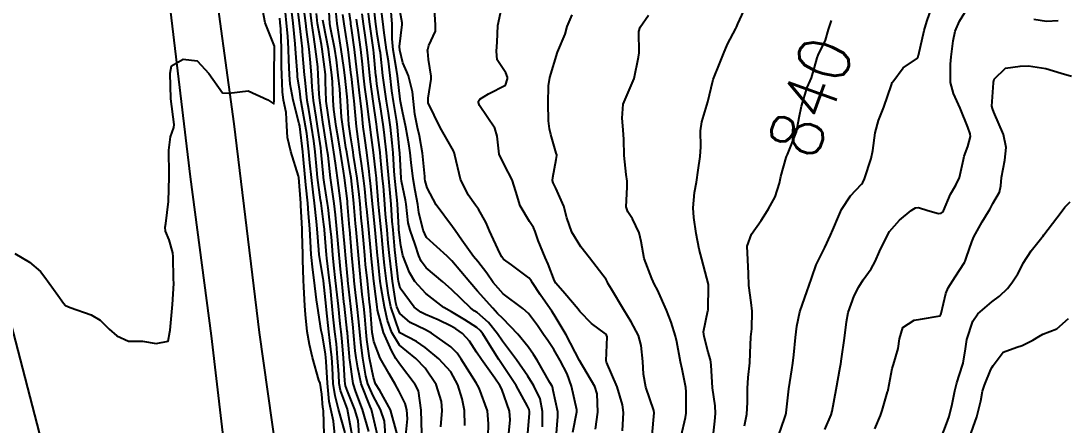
# Model space of a CAD drawing. Header units: metres. Extents: x 307586 to 320046, y 7427249 to 7434250.
# Drawn here: x 319367.6 to 319448.9, y 7427865.6 to 7427897.1 of the extents above; entities that cross this region are included whole.
import ezdxf
from ezdxf.enums import TextEntityAlignment as Align

# ---------------------------------------------------------------- set-up
doc = ezdxf.new("R2010")
doc.units = ezdxf.units.M
doc.header["$MEASUREMENT"] = 0
for name, color, linetype in [('Cotas', 45, 'Continuous'), ('Curvas de Nivel 1m', 11, 'Continuous'), ('Curvas de Nivel 5m', 15, 'Continuous'), ('Linha Férrea', 20, 'Continuous'), ('Vias Secundárias', 230, 'Continuous')]:
    doc.layers.add(name, color=color, linetype=linetype)
doc.styles.add('Style-STANDARD', font='STANDARD.shx')

msp = doc.modelspace()

# ---------------------------------------------------------------- linework, layer by layer
at = {"layer": 'Curvas de Nivel 1m', "flags": 128}
for points, elevation in [([(319396.915, 7427864.93), (319396.38, 7427866.847), (319395.569, 7427868.334), (319395.232, 7427868.858), (319395.06, 7427869.36), (319394.758, 7427870.863), (319394.543, 7427872.311), (319394.486, 7427872.869), (319394.379, 7427874.134), (319394.303, 7427874.872), (319394.197, 7427875.814), (319394.084, 7427876.876), (319393.995, 7427877.711), (319393.888, 7427878.879), (319393.763, 7427880.313), (319393.711, 7427880.882), (319393.669, 7427881.344), (319393.549, 7427882.885), (319393.523, 7427883.183), (319393.318, 7427884.889), (319393.249, 7427885.321), (319392.98, 7427886.893), (319392.92, 7427887.25), (319392.675, 7427888.896), (319392.583, 7427889.618), (319392.494, 7427890.898), (319392.439, 7427891.792), (319392.324, 7427892.9), (319392.181, 7427894.076), (319392.052, 7427894.903), (319391.726, 7427896.569), (319391.676, 7427896.907), (319391.557, 7427898.763)], 824), ([(319400.299, 7427865.512), (319400.395, 7427866.796), (319400.351, 7427867.485), (319399.93, 7427868.801), (319399.072, 7427870.071), (319398.371, 7427870.821), (319397.647, 7427871.39), (319397.093, 7427871.871), (319396.483, 7427872.846), (319396.166, 7427873.796), (319395.913, 7427874.852), (319395.658, 7427876.342), (319395.597, 7427876.856), (319395.396, 7427878.632), (319395.371, 7427878.858), (319395.203, 7427880.86), (319395.003, 7427882.646), (319394.984, 7427882.864), (319394.843, 7427884.47), (319394.792, 7427884.867), (319394.721, 7427885.398), (319394.536, 7427886.871), (319394.386, 7427887.975), (319394.274, 7427888.875), (319394.156, 7427890.031), (319394.052, 7427890.879), (319393.971, 7427891.522), (319393.814, 7427892.883), (319393.77, 7427893.306), (319393.587, 7427894.887), (319393.385, 7427896.36), (319393.304, 7427896.891), (319393.291, 7427896.994), (319393.006, 7427898.894)], 827), ([(319410.575, 7427865.109), (319410.867, 7427866.672), (319410.867, 7427866.84), (319410.469, 7427868.676), (319410.119, 7427869.627), (319409.591, 7427870.685), (319409.091, 7427871.537), (319408.624, 7427872.223), (319408.29, 7427872.702), (319407.812, 7427873.411), (319407.119, 7427874.323), (319406.673, 7427874.725), (319405.14, 7427875.873), (319404.369, 7427876.752), (319403.876, 7427877.475), (319403.169, 7427878.38), (319402.854, 7427878.773), (319401.923, 7427880.052), (319401.414, 7427880.788), (319401.206, 7427881.072), (319399.927, 7427882.803), (319399.236, 7427884.109), (319399.093, 7427884.664), (319399.068, 7427884.813), (319399.047, 7427885.011), (319398.874, 7427886.816), (319398.633, 7427888.167), (319398.487, 7427888.822), (319398.273, 7427889.861), (319398.165, 7427890.827), (319398.09, 7427891.588), (319397.798, 7427892.833), (319397.669, 7427893.158), (319397.353, 7427893.86), (319397.111, 7427894.843), (319397.095, 7427895.114), (319397.284, 7427896.841), (319397.283, 7427896.952), (319396.947, 7427898.845)], 834), ([(319392.851, 7427865.037), (319392.35, 7427866.89), (319392.072, 7427867.923), (319391.941, 7427868.897), (319391.872, 7427870.096), (319391.823, 7427870.899), (319391.755, 7427871.569), (319391.587, 7427872.905), (319391.411, 7427874.616), (319391.381, 7427874.907), (319391.177, 7427876.885), (319391.178, 7427876.91), (319391.154, 7427877.049), (319390.851, 7427878.913), (319390.809, 7427879.283), (319390.685, 7427880.915), (319390.629, 7427881.495), (319390.475, 7427882.917), (319390.375, 7427883.775), (319390.241, 7427884.92), (319390.122, 7427886.06), (319390.039, 7427886.922), (319389.875, 7427888.336), (319389.787, 7427888.925), (319389.445, 7427890.805), (319389.427, 7427890.929), (319389.33, 7427891.65), (319389.166, 7427892.758), (319389.147, 7427892.933), (319389.014, 7427894.59), (319389.002, 7427894.935), (319388.979, 7427895.326), (319388.811, 7427896.939), (319388.667, 7427898.203)], 818), ([(319393.403, 7427864.876), (319393.044, 7427866.869), (319393.033, 7427866.898), (319392.493, 7427868.334), (319392.398, 7427868.89), (319392.36, 7427869.594), (319392.278, 7427870.892), (319392.177, 7427871.983), (319392.069, 7427872.9), (319391.942, 7427874.074), (319391.86, 7427874.903), (319391.709, 7427876.339), (319391.646, 7427876.905), (319391.43, 7427878.648), (319391.402, 7427878.908), (319391.257, 7427880.855), (319391.249, 7427880.91), (319391.206, 7427881.264), (319390.99, 7427882.912), (319390.955, 7427883.183), (319390.718, 7427884.915), (319390.65, 7427885.518), (319390.522, 7427886.918), (319390.42, 7427887.78), (319390.248, 7427888.92), (319390.028, 7427890.207), (319389.918, 7427890.924), (319389.739, 7427892.526), (319389.704, 7427892.926), (319389.556, 7427894.733), (319389.538, 7427894.928), (319389.383, 7427896.29), (319389.31, 7427896.931), (319389.108, 7427898.632)], 819), ([(319394.71, 7427865.16), (319394.217, 7427866.868), (319393.68, 7427868.24), (319393.48, 7427868.876), (319393.233, 7427870.726), (319393.212, 7427870.879), (319393.198, 7427870.993), (319393.096, 7427872.158), (319393.039, 7427872.827), (319393.032, 7427872.891), (319393.023, 7427872.972), (319392.808, 7427874.893), (319392.767, 7427875.255), (319392.592, 7427876.896), (319392.526, 7427877.529), (319392.398, 7427878.898), (319392.327, 7427879.757), (319392.223, 7427880.9), (319392.106, 7427882.009), (319392.003, 7427882.902), (319391.795, 7427884.347), (319391.725, 7427884.905), (319391.532, 7427886.644), (319391.496, 7427886.908), (319391.286, 7427888.238), (319391.185, 7427888.911), (319391.162, 7427889.044), (319390.888, 7427890.914), (319390.842, 7427891.4), (319390.774, 7427892.916), (319390.728, 7427893.538), (319390.56, 7427894.918), (319390.426, 7427895.871), (319390.265, 7427896.921), (319390.11, 7427898.219)], 821), ([(319407.031, 7427864.72), (319407.193, 7427866.555), (319407.194, 7427866.718), (319407.166, 7427866.85), (319407.037, 7427867.129), (319406.153, 7427868.729), (319405.077, 7427870.357), (319404.817, 7427870.743), (319404.38, 7427871.457), (319403.578, 7427872.755), (319403.369, 7427873.021), (319403.108, 7427873.239), (319402.177, 7427873.843), (319401.12, 7427874.453), (319400.536, 7427874.796), (319399.139, 7427875.89), (319398.285, 7427876.823), (319397.853, 7427877.523), (319397.348, 7427878.837), (319397.185, 7427879.617), (319397.043, 7427880.842), (319397.031, 7427881.015), (319396.934, 7427882.843), (319396.91, 7427883.159), (319396.732, 7427884.845), (319396.685, 7427885.412), (319396.584, 7427886.847), (319396.517, 7427887.611), (319396.382, 7427888.849), (319396.226, 7427889.934), (319396.079, 7427890.852), (319395.867, 7427892.325), (319395.802, 7427892.855), (319395.6, 7427894.618), (319395.566, 7427894.858), (319395.379, 7427895.928), (319395.246, 7427896.862), (319395.059, 7427898.515)], 831), ([(319408.209, 7427865.509), (319408.212, 7427866.702), (319408.019, 7427867.682), (319407.54, 7427868.713), (319407.064, 7427869.466), (319406.176, 7427870.729), (319405.097, 7427872.192), (319404.715, 7427872.744), (319404.002, 7427873.641), (319403.119, 7427874.402), (319402.9, 7427874.551), (319402.598, 7427874.775), (319401.144, 7427876.205), (319400.458, 7427876.797), (319399.164, 7427877.879), (319398.764, 7427878.411), (319398.594, 7427878.819), (319398.298, 7427879.711), (319397.905, 7427880.829), (319397.77, 7427881.393), (319397.598, 7427882.834), (319397.542, 7427883.152), (319397.241, 7427884.627), (319397.209, 7427884.84), (319397.208, 7427884.875), (319397.102, 7427886.842), (319397.092, 7427887.025), (319396.93, 7427888.844), (319396.874, 7427889.27), (319396.62, 7427890.847), (319396.503, 7427891.677), (319396.362, 7427892.85), (319396.22, 7427893.985), (319396.083, 7427894.853), (319395.862, 7427896.379), (319395.812, 7427896.856), (319395.59, 7427898.679)], 832), ([(319414.444, 7427865.193), (319414.508, 7427866.625), (319414.441, 7427867.224), (319414.012, 7427868.63), (319413.175, 7427870.545), (319413.148, 7427870.639), (319413.228, 7427872.512), (319413.198, 7427872.639), (319413.104, 7427872.751), (319412.017, 7427873.561), (319411.121, 7427874.5), (319410.981, 7427874.671), (319409.937, 7427875.886), (319409.258, 7427876.689), (319409.155, 7427876.882), (319408.651, 7427878.181), (319408.42, 7427878.701), (319407.876, 7427880.026), (319407.651, 7427880.713), (319407.516, 7427881.026), (319407.211, 7427881.491), (319406.468, 7427882.728), (319406.128, 7427883.837), (319405.852, 7427884.734), (319405.26, 7427885.877), (319404.841, 7427886.746), (319404.68, 7427888.142), (319404.512, 7427888.752), (319403.319, 7427890.533), (319403.237, 7427890.771), (319403.234, 7427890.86), (319403.325, 7427891.02), (319404.017, 7427891.447), (319405.337, 7427892.116), (319405.482, 7427892.598), (319405.477, 7427892.739), (319405.346, 7427893.068), (319404.674, 7427894.068), (319404.628, 7427894.751), (319404.676, 7427895.448), (319404.744, 7427896.75), (319405.108, 7427898.443)], 836), ([(319421.467, 7427864.543), (319421.618, 7427865.947), (319421.665, 7427866.541), (319421.645, 7427867.147), (319421.428, 7427868.544), (319421.315, 7427870.311), (319421.313, 7427870.547), (319421.278, 7427870.741), (319421.091, 7427871.323), (319420.778, 7427872.553), (319420.743, 7427872.918), (319421.079, 7427874.55), (319421.084, 7427874.59), (319421.113, 7427876.55), (319421.107, 7427876.597), (319420.607, 7427878.556), (319420.401, 7427879.342), (319420.156, 7427880.56), (319419.973, 7427881.805), (319419.924, 7427882.563), (319420.039, 7427883.758), (319420.178, 7427884.561), (319420.322, 7427885.494), (319420.477, 7427886.558), (319420.522, 7427887.316), (319420.503, 7427888.558), (319420.608, 7427889.252), (319420.99, 7427890.553), (319421.063, 7427890.815), (319421.336, 7427891.903), (319421.456, 7427892.435), (319421.49, 7427892.549), (319422.016, 7427893.89), (319422.287, 7427894.541), (319422.609, 7427895.309), (319423.247, 7427896.531), (319423.296, 7427896.629), (319423.397, 7427896.891), (319424.152, 7427898.519)], 839), ([(319426.602, 7427864.891), (319427.028, 7427866.173), (319427.125, 7427866.479), (319427.15, 7427866.594), (319427.364, 7427868.475), (319427.607, 7427869.94), (319427.685, 7427870.471), (319427.744, 7427871.124), (319427.887, 7427872.468), (319427.994, 7427873.345), (319428.213, 7427874.464), (319428.796, 7427876.104), (319428.935, 7427876.453), (319429.16, 7427877.14), (319429.493, 7427878.123), (319429.64, 7427878.445), (319430.161, 7427879.468), (319430.598, 7427880.436), (319430.781, 7427880.86), (319431.217, 7427881.876), (319431.471, 7427882.428), (319432.163, 7427883.497), (319433.03, 7427884.412), (319433.13, 7427884.536), (319433.257, 7427884.823), (319433.783, 7427886.402), (319433.891, 7427887.012), (319434.082, 7427888.398), (319434.341, 7427889.361), (319434.743, 7427890.389), (319435.341, 7427892.14), (319435.406, 7427892.316), (319435.444, 7427892.379), (319436.27, 7427893.46), (319437.371, 7427894.217), (319437.42, 7427894.312), (319437.431, 7427894.359), (319437.442, 7427894.427), (319437.884, 7427896.353), (319438.111, 7427897.06), (319438.541, 7427898.343)], 841), ([(319430.165, 7427865.295), (319430.654, 7427866.434), (319430.744, 7427866.724), (319431.053, 7427868.43), (319431.359, 7427870.146), (319431.41, 7427870.425), (319431.466, 7427870.803), (319431.686, 7427872.421), (319431.846, 7427873.696), (319431.99, 7427874.417), (319432.454, 7427875.719), (319432.799, 7427876.405), (319433.158, 7427876.947), (319433.758, 7427877.803), (319434.072, 7427878.391), (319434.417, 7427879.155), (319435.008, 7427880.382), (319435.206, 7427880.73), (319435.976, 7427881.611), (319436.888, 7427882.363), (319437.092, 7427882.494), (319437.226, 7427882.556), (319437.452, 7427882.583), (319438.17, 7427882.346), (319438.994, 7427882.107), (319439.221, 7427882.14), (319439.323, 7427882.228), (319439.383, 7427882.328), (319439.942, 7427883.623), (319440.352, 7427884.319), (319440.65, 7427884.925), (319440.961, 7427886.313), (319441.014, 7427886.574), (319441.283, 7427887.338), (319441.495, 7427888.104), (319441.478, 7427888.308), (319441.301, 7427888.834), (319440.688, 7427890.316), (319440.183, 7427891.473), (319439.95, 7427892.324), (319439.943, 7427893.746), (319440.003, 7427894.324), (319440.139, 7427895.569), (319440.305, 7427896.321), (319440.633, 7427897.085), (319441.384, 7427898.31)], 842), ([(319391.221, 7427864.907), (319391.174, 7427866.764), (319391.146, 7427866.908), (319391.131, 7427867.006), (319391.044, 7427868.059), (319390.906, 7427868.911), (319390.824, 7427869.144), (319390.314, 7427870.918), (319390.094, 7427871.919), (319389.905, 7427872.922), (319389.772, 7427874.268), (319389.738, 7427874.924), (319389.648, 7427876.422), (319389.626, 7427876.925), (319389.579, 7427878.516), (319389.565, 7427878.926), (319389.52, 7427880.605), (319389.509, 7427880.927), (319389.414, 7427882.735), (319389.403, 7427882.928), (319389.257, 7427884.916), (319389.244, 7427885.018), (319388.64, 7427886.939), (319388.369, 7427888.029), (319388.317, 7427888.945), (319388.264, 7427889.99), (319388.073, 7427890.949), (319387.98, 7427891.601), (319387.933, 7427892.951), (319387.921, 7427893.524), (319387.905, 7427894.952), (319387.854, 7427896.485), (319387.817, 7427896.954), (319387.773, 7427897.331)], 816), ([(319392.046, 7427864.894), (319391.964, 7427865.951), (319391.748, 7427866.899), (319391.621, 7427867.484), (319391.484, 7427868.904), (319391.39, 7427870.593), (319391.371, 7427870.906), (319391.342, 7427871.164), (319391.1, 7427872.591), (319391.031, 7427872.911), (319391.007, 7427873.008), (319390.707, 7427874.914), (319390.634, 7427875.411), (319390.441, 7427876.917), (319390.353, 7427877.726), (319390.23, 7427878.919), (319390.157, 7427879.952), (319390.104, 7427880.921), (319390.013, 7427882.124), (319389.946, 7427882.923), (319389.811, 7427884.35), (319389.755, 7427884.925), (319389.594, 7427886.601), (319389.562, 7427886.927), (319389.34, 7427888.882), (319389.334, 7427888.93), (319389.295, 7427889.099), (319388.806, 7427890.938), (319388.588, 7427892.194), (319388.533, 7427892.942), (319388.475, 7427894.064), (319388.453, 7427894.944), (319388.41, 7427895.912), (319388.312, 7427896.946), (319388.221, 7427897.768)], 817), ([(319395.367, 7427864.856), (319395.026, 7427866.43), (319394.901, 7427866.861), (319394.81, 7427867.087), (319394.109, 7427868.869), (319393.841, 7427870.103), (319393.73, 7427870.874), (319393.651, 7427871.437), (319393.515, 7427872.884), (319393.479, 7427873.257), (319393.292, 7427874.887), (319393.143, 7427876.23), (319393.072, 7427876.891), (319393.063, 7427876.982), (319392.89, 7427878.893), (319392.867, 7427879.204), (319392.715, 7427880.895), (319392.666, 7427881.438), (319392.522, 7427882.897), (319392.418, 7427883.711), (319392.265, 7427884.9), (319392.123, 7427886.038), (319391.993, 7427886.903), (319391.746, 7427888.448), (319391.675, 7427888.906), (319391.379, 7427890.852), (319391.372, 7427890.91), (319391.338, 7427892.374), (319391.325, 7427892.91), (319391.323, 7427892.931), (319391.065, 7427894.913), (319391.01, 7427895.272), (319390.722, 7427896.917), (319390.628, 7427897.69)], 822), ([(319396.01, 7427864.85), (319395.919, 7427865.951), (319395.616, 7427866.854), (319395.044, 7427867.925), (319394.618, 7427868.864), (319394.474, 7427869.454), (319394.244, 7427870.868), (319394.101, 7427871.878), (319393.999, 7427872.877), (319393.928, 7427873.694), (319393.796, 7427874.88), (319393.625, 7427876.403), (319393.574, 7427876.884), (319393.535, 7427877.262), (319393.39, 7427878.887), (319393.217, 7427880.876), (319393.204, 7427881.041), (319393.056, 7427882.892), (319393.034, 7427883.083), (319392.801, 7427884.894), (319392.726, 7427885.42), (319392.488, 7427886.898), (319392.335, 7427887.847), (319392.173, 7427888.901), (319391.992, 7427890.223), (319391.935, 7427890.904), (319391.877, 7427892.365), (319391.826, 7427892.905), (319391.602, 7427894.666), (319391.563, 7427894.908), (319391.377, 7427895.833), (319391.169, 7427896.912), (319391.138, 7427897.17)], 823), ([(319398.816, 7427865.002), (319398.779, 7427866.814), (319398.553, 7427868.322), (319398.313, 7427868.821), (319397.077, 7427870.42), (319396.812, 7427870.843), (319396.471, 7427871.465), (319395.838, 7427872.853), (319395.388, 7427874.589), (319395.35, 7427874.858), (319395.147, 7427876.456), (319395.103, 7427876.861), (319394.909, 7427878.603), (319394.882, 7427878.864), (319394.855, 7427879.188), (319394.696, 7427880.868), (319394.561, 7427882.214), (319394.503, 7427882.871), (319394.4, 7427884.038), (319394.295, 7427884.874), (319394.127, 7427886.01), (319394.01, 7427886.879), (319393.92, 7427887.521), (319393.743, 7427888.883), (319393.593, 7427890.611), (319393.562, 7427890.886), (319393.536, 7427891.098), (319393.342, 7427892.791), (319393.327, 7427892.89), (319393.089, 7427894.893), (319393.037, 7427895.224), (319392.78, 7427896.896), (319392.691, 7427897.606)], 826), ([(319402.172, 7427865.616), (319402.152, 7427866.773), (319401.965, 7427867.699), (319401.629, 7427868.781), (319401.068, 7427869.789), (319400.147, 7427870.799), (319399.092, 7427871.698), (319398.421, 7427872.145), (319397.103, 7427872.819), (319397.087, 7427872.84), (319397.075, 7427872.869), (319396.421, 7427874.847), (319396.23, 7427875.755), (319396.075, 7427876.851), (319395.923, 7427878.095), (319395.843, 7427878.853), (319395.709, 7427880.341), (319395.662, 7427880.855), (319395.49, 7427882.587), (319395.464, 7427882.858), (319395.297, 7427884.804), (319395.29, 7427884.86), (319395.249, 7427885.273), (319395.067, 7427886.863), (319394.857, 7427888.434), (319394.802, 7427888.867), (319394.737, 7427889.433), (319394.54, 7427890.872), (319394.401, 7427891.942), (319394.295, 7427892.876), (319394.21, 7427893.735), (319394.079, 7427894.879), (319393.866, 7427896.402), (319393.797, 7427896.884), (319393.748, 7427897.237)], 828), ([(319403.978, 7427864.75), (319404.016, 7427865.752), (319403.934, 7427866.751), (319403.287, 7427868.521), (319403.164, 7427868.759), (319403.056, 7427868.937), (319401.896, 7427870.778), (319401.563, 7427871.258), (319401.093, 7427871.75), (319399.579, 7427872.805), (319399.105, 7427873.051), (319397.93, 7427873.646), (319397.118, 7427874.332), (319396.881, 7427874.842), (319396.81, 7427875.161), (319396.547, 7427876.846), (319396.455, 7427877.552), (319396.311, 7427878.849), (319396.218, 7427879.819), (319396.121, 7427880.851), (319396.012, 7427882.055), (319395.947, 7427882.853), (319395.832, 7427884.259), (319395.773, 7427884.855), (319395.617, 7427886.507), (319395.582, 7427886.857), (319395.336, 7427888.816), (319395.328, 7427888.86), (319395.296, 7427889.079), (319395.031, 7427890.864), (319394.832, 7427892.362), (319394.777, 7427892.868), (319394.648, 7427894.163), (319394.57, 7427894.872), (319394.436, 7427895.815), (319394.284, 7427896.877), (319394.18, 7427897.657)], 829), ([(319409.283, 7427864.687), (319409.405, 7427866.309), (319409.394, 7427866.686), (319409.05, 7427868.353), (319408.981, 7427868.62), (319408.954, 7427868.691), (319408.788, 7427868.963), (319407.801, 7427870.709), (319407.52, 7427871.146), (319407.093, 7427871.751), (319406.291, 7427872.728), (319405.115, 7427873.941), (319404.721, 7427874.346), (319404.335, 7427874.752), (319403.143, 7427876.085), (319402.565, 7427876.776), (319401.169, 7427878.423), (319400.787, 7427878.794), (319399.195, 7427880.255), (319398.922, 7427880.814), (319398.604, 7427882.207), (319398.504, 7427882.821), (319398.315, 7427883.905), (319398.153, 7427884.826), (319398.003, 7427886.087), (319397.921, 7427886.83), (319397.834, 7427887.388), (319397.572, 7427888.836), (319397.311, 7427890.052), (319397.162, 7427890.842), (319397.136, 7427891.03), (319396.924, 7427892.844), (319396.854, 7427893.339), (319396.598, 7427894.848), (319396.509, 7427895.716), (319396.506, 7427896.849), (319396.429, 7427897.824)], 833), ([(319416.741, 7427864.869), (319416.891, 7427866.601), (319416.865, 7427866.772), (319416.249, 7427868.608), (319416.072, 7427869.606), (319416.001, 7427870.611), (319415.876, 7427871.831), (319415.669, 7427872.614), (319415.114, 7427873.699), (319414.526, 7427874.626), (319413.565, 7427876.225), (319413.325, 7427876.647), (319413.269, 7427876.763), (319413.156, 7427876.979), (319411.863, 7427878.663), (319411.186, 7427879.527), (319410.501, 7427880.677), (319410.108, 7427881.787), (319409.863, 7427882.684), (319409.237, 7427884.081), (319409.043, 7427884.495), (319408.998, 7427884.694), (319409.012, 7427884.928), (319409.267, 7427886.321), (319409.331, 7427886.63), (319409.319, 7427886.69), (319409.274, 7427886.821), (319408.857, 7427888.265), (319408.76, 7427888.698), (319408.676, 7427889.325), (319408.641, 7427890.7), (319408.684, 7427892.048), (319408.788, 7427892.698), (319409.363, 7427894.69), (319409.978, 7427896.09), (319410.137, 7427896.683), (319410.505, 7427897.576)], 837), ([(319419.006, 7427864.792), (319419.343, 7427866.252), (319419.379, 7427866.567), (319419.384, 7427868.232), (319419.349, 7427868.567), (319419.075, 7427870.014), (319418.953, 7427870.572), (319418.645, 7427872.123), (319418.54, 7427872.578), (319418.203, 7427873.673), (319417.862, 7427874.589), (319417.147, 7427876.18), (319416.932, 7427876.602), (319416.713, 7427877.048), (319416.128, 7427878.61), (319415.875, 7427879.931), (319415.729, 7427880.615), (319415.214, 7427881.694), (319414.841, 7427882.247), (319414.717, 7427882.628), (319414.783, 7427884.171), (319414.782, 7427884.627), (319414.722, 7427885.157), (319414.568, 7427886.631), (319414.523, 7427887.869), (319414.494, 7427888.632), (319414.395, 7427889.545), (319414.489, 7427890.633), (319415.343, 7427892.62), (319415.684, 7427894.292), (319415.718, 7427894.616), (319415.71, 7427896.294), (319415.806, 7427896.616), (319416.449, 7427897.563)], 838), ([(319446.415, 7427897.237), (319447.401, 7427897.097), (319448.306, 7427897.13)], 842), ([(319434.049, 7427865.364), (319434.486, 7427866.385), (319434.633, 7427866.788), (319435.052, 7427868.244), (319435.087, 7427868.346), (319435.097, 7427868.38), (319435.414, 7427870.041), (319435.509, 7427870.376), (319435.87, 7427871.598), (319435.97, 7427872.371), (319436.231, 7427873.254), (319437.125, 7427873.812), (319437.598, 7427873.881), (319439.13, 7427874.154), (319439.193, 7427874.268), (319439.206, 7427874.329), (319439.58, 7427875.895), (319439.764, 7427876.324), (319440.298, 7427877.182), (319441.032, 7427878.311), (319441.08, 7427878.405), (319441.179, 7427878.727), (319441.59, 7427879.912), (319441.766, 7427880.302), (319442.404, 7427881.482), (319442.896, 7427882.285), (319443.015, 7427882.494), (319443.232, 7427882.895), (319443.742, 7427883.779), (319443.864, 7427884.274), (319443.917, 7427884.931), (319444.153, 7427886.277), (319444.263, 7427887.256), (319444.057, 7427888.279), (319443.319, 7427889.997), (319443.196, 7427890.291), (319443.146, 7427890.47), (319443.274, 7427892.291), (319443.284, 7427892.35), (319443.347, 7427892.565), (319444.211, 7427893.426), (319445.363, 7427893.587), (319446.002, 7427893.615), (319447.361, 7427893.413), (319448.543, 7427893.034), (319449.352, 7427892.805)], 843), ([(319439.086, 7427864.329), (319439.618, 7427865.734), (319439.829, 7427866.322), (319440.072, 7427867.29), (319440.282, 7427868.318), (319440.442, 7427868.937), (319440.886, 7427870.312), (319440.926, 7427870.47), (319441.096, 7427871.595), (319441.223, 7427872.308), (319441.685, 7427873.741), (319442.055, 7427874.296), (319443.143, 7427875.244), (319443.742, 7427875.679), (319444.371, 7427876.268), (319444.706, 7427876.716), (319445.165, 7427877.433), (319445.451, 7427877.976), (319445.591, 7427878.256), (319446.214, 7427879.223), (319447.042, 7427880.242), (319447.11, 7427880.335), (319447.205, 7427880.461), (319448.552, 7427882.22), (319448.843, 7427882.601), (319449.235, 7427883.037)], 844)]:
    msp.add_lwpolyline(points, dxfattribs=dict(at, elevation=elevation))
at = {"layer": 'Curvas de Nivel 5m', "flags": 128}
for points, elevation in [([(319393.955, 7427864.87), (319393.874, 7427866.018), (319393.612, 7427866.874), (319393.047, 7427868.281), (319392.883, 7427868.714), (319392.855, 7427868.883), (319392.843, 7427869.097), (319392.73, 7427870.885), (319392.605, 7427872.402), (319392.548, 7427872.896), (319392.481, 7427873.524), (319392.334, 7427874.898), (319392.239, 7427875.797), (319392.119, 7427876.9), (319391.978, 7427878.088), (319391.902, 7427878.903), (319391.79, 7427880.308), (319391.734, 7427880.905), (319391.537, 7427882.59), (319391.497, 7427882.907), (319391.239, 7427884.554), (319391.188, 7427884.911), (319391.178, 7427884.976), (319391.005, 7427886.913), (319390.971, 7427887.218), (319390.714, 7427888.916), (319390.599, 7427889.622), (319390.407, 7427890.919), (319390.297, 7427891.956), (319390.236, 7427892.921), (319390.137, 7427894.141), (319390.051, 7427894.923), (319389.859, 7427896.452), (319389.795, 7427896.926), (319389.578, 7427898.762)], 820), ([(319367.171, 7427879.004), (319368.315, 7427878.333), (319369.157, 7427877.6), (319369.515, 7427877.166), (319370.526, 7427875.762), (319370.946, 7427875.152), (319371.121, 7427874.957), (319371.472, 7427874.794), (319373.114, 7427874.22), (319373.809, 7427873.819), (319374.512, 7427873.109), (319375.095, 7427872.586), (319376, 7427872.18), (319377.09, 7427872.192), (319378.159, 7427871.992), (319379.09, 7427872.178), (319379.231, 7427872.919), (319379.242, 7427873.049), (319379.411, 7427874.756), (319379.441, 7427875.047), (319379.531, 7427876.663), (319379.52, 7427877.046), (319379.477, 7427878.74), (319379.455, 7427879.047), (319379.183, 7427880.065), (319378.887, 7427880.752), (319378.868, 7427881.055), (319378.911, 7427881.34), (319379.124, 7427883.051), (319379.167, 7427884.976), (319379.179, 7427885.051), (319379.179, 7427885.116), (319379.141, 7427887.052), (319379.283, 7427888.09), (319379.532, 7427888.806), (319379.567, 7427889.047), (319379.313, 7427891.05), (319379.26, 7427893.051), (319379.349, 7427893.618), (319380.254, 7427894.141), (319381.353, 7427894.011), (319382.256, 7427893.021), (319383.321, 7427891.523), (319383.81, 7427891.492), (319385.33, 7427891.676), (319386.841, 7427890.965), (319387.318, 7427890.665), (319387.338, 7427890.945), (319387.337, 7427890.96), (319387.351, 7427892.96), (319387.375, 7427894.96), (319387.366, 7427895.146), (319386.652, 7427896.967), (319386.462, 7427897.909)], 815), ([(319397.591, 7427864.831), (319397.706, 7427866.147), (319397.653, 7427866.831), (319397.541, 7427867.335), (319397.048, 7427868.319), (319396.746, 7427868.843), (319396.283, 7427869.629), (319395.59, 7427870.855), (319395.096, 7427872.145), (319394.979, 7427872.739), (319394.97, 7427872.862), (319394.832, 7427874.577), (319394.806, 7427874.865), (319394.764, 7427875.23), (319394.593, 7427876.868), (319394.453, 7427878.158), (319394.387, 7427878.872), (319394.309, 7427879.75), (319394.206, 7427880.875), (319394.119, 7427881.784), (319394.026, 7427882.878), (319393.96, 7427883.609), (319393.796, 7427884.882), (319393.519, 7427886.637), (319393.485, 7427886.887), (319393.457, 7427887.07), (319393.286, 7427888.161), (319393.174, 7427888.891), (319393.158, 7427889.029), (319393.045, 7427890.893), (319393.021, 7427891.198), (319392.827, 7427892.895), (319392.757, 7427893.488), (319392.562, 7427894.898), (319392.387, 7427895.891), (319392.24, 7427896.902), (319392.112, 7427898.197)], 825), ([(319405.562, 7427864.734), (319405.7, 7427866.056), (319405.641, 7427866.734), (319405.05, 7427868.44), (319404.896, 7427868.742), (319404.513, 7427869.293), (319403.461, 7427870.756), (319403.089, 7427871.325), (319402.521, 7427872.193), (319401.975, 7427872.777), (319401.471, 7427873.151), (319401.109, 7427873.349), (319400.084, 7427873.83), (319399.117, 7427874.253), (319398.745, 7427874.442), (319398.236, 7427874.823), (319397.145, 7427876.311), (319397.013, 7427876.841), (319396.985, 7427877.011), (319396.776, 7427878.844), (319396.726, 7427879.299), (319396.583, 7427880.846), (319396.526, 7427881.531), (319396.438, 7427882.848), (319396.37, 7427883.71), (319396.254, 7427884.85), (319396.156, 7427885.954), (319396.075, 7427886.852), (319395.933, 7427888.207), (319395.846, 7427888.854), (319395.574, 7427890.603), (319395.532, 7427890.858), (319395.337, 7427892.224), (319395.262, 7427892.781), (319395.253, 7427892.861), (319395.091, 7427894.595), (319395.062, 7427894.865), (319395.009, 7427895.225), (319394.771, 7427896.869), (319394.615, 7427898.082)], 830), ([(319412.339, 7427865.325), (319412.514, 7427866.648), (319412.47, 7427868.072), (319412.283, 7427868.652), (319411.083, 7427870.67), (319410.042, 7427872.681), (319409.118, 7427874.219), (319408.932, 7427874.504), (319408.799, 7427874.695), (319408.03, 7427875.816), (319407.435, 7427876.716), (319407.328, 7427876.891), (319407.157, 7427877.109), (319405.79, 7427878.111), (319405.171, 7427878.57), (319405.097, 7427878.666), (319405.05, 7427878.742), (319404.9, 7427879.021), (319404.097, 7427880.757), (319403.835, 7427881.386), (319403.22, 7427882.449), (319402.99, 7427882.772), (319402.435, 7427883.574), (319401.831, 7427884.784), (319401.389, 7427886.671), (319401.359, 7427886.789), (319401.275, 7427886.992), (319400.239, 7427888.801), (319399.322, 7427890.732), (319399.317, 7427890.81), (319399.326, 7427891.092), (319399.563, 7427892.585), (319399.551, 7427892.808), (319399.356, 7427894.099), (319399.289, 7427894.738), (319399.278, 7427894.811), (319399.284, 7427894.891), (319399.369, 7427895.205), (319399.88, 7427896.31), (319399.896, 7427896.805), (319399.774, 7427898.442)], 835), ([(319423.928, 7427865.602), (319424.094, 7427866.509), (319424.144, 7427867.406), (319424.141, 7427868.509), (319424.211, 7427869.364), (319424.34, 7427870.507), (319424.36, 7427871.238), (319424.421, 7427872.507), (319424.486, 7427873.129), (319424.527, 7427874.506), (319424.441, 7427875.199), (319424.254, 7427876.509), (319424.222, 7427877.45), (319424.167, 7427878.51), (319424.134, 7427879.57), (319424.455, 7427880.511), (319425.214, 7427881.574), (319425.569, 7427882.147), (319425.776, 7427882.494), (319426.305, 7427883.417), (319426.639, 7427884.486), (319426.736, 7427885.007), (319427.158, 7427886.481), (319427.188, 7427886.567), (319427.275, 7427886.724), (319427.965, 7427888.47), (319428.174, 7427889.603), (319428.353, 7427890.465), (319428.797, 7427891.917), (319429.034, 7427892.455), (319429.124, 7427892.676), (319429.358, 7427893.478), (319429.575, 7427894.243), (319429.66, 7427894.447), (319430.22, 7427895.606), (319430.447, 7427896.439), (319430.689, 7427897.148)], 840), ([(319441.406, 7427864.694), (319441.978, 7427866.296), (319442.288, 7427867.534), (319442.437, 7427868.289), (319442.578, 7427868.769), (319443.078, 7427869.971), (319443.193, 7427870.167), (319443.258, 7427870.278), (319444.037, 7427871.327), (319445.097, 7427871.716), (319445.518, 7427871.836), (319446.347, 7427872.248), (319446.799, 7427872.552), (319447.11, 7427872.724), (319448.209, 7427873.131), (319449.129, 7427873.943)], 845)]:
    msp.add_lwpolyline(points, dxfattribs=dict(at, elevation=elevation))
at = {"layer": 'Linha Férrea'}
for points in [[(319396.077, 7427612.354), (319397.579, 7427625.64), (319398.705, 7427634.278), (319400.301, 7427647.141), (319401.709, 7427660.432), (319402.835, 7427673.528), (319403.539, 7427685.83), (319403.961, 7427693.152), (319403.963, 7427703.713), (319403.728, 7427714.091), (319403.211, 7427724.234), (319402.695, 7427734.091), (319401.802, 7427744.093), (319400.628, 7427756.497), (319399.361, 7427768.846), (319397.718, 7427780.395), (319395.981, 7427794.53), (319394.196, 7427809.511), (319392.459, 7427823.506), (319390.251, 7427840.266), (319388.513, 7427856.515), (319386.212, 7427872.857), (319384.24, 7427889.101), (319382.502, 7427901.83)], [(319378.927, 7427900.859), (319380.804, 7427884.983), (319382.447, 7427872.59), (319384.042, 7427858.879), (319385.732, 7427845.877), (319387.845, 7427828.598), (319389.675, 7427814.98), (319391.506, 7427799.161), (319393.102, 7427784.418), (319395.309, 7427769.206), (319396.906, 7427754.556), (319398.08, 7427741.458), (319398.832, 7427729.813), (319399.395, 7427719.107), (319399.677, 7427710.186), (319399.63, 7427701.028), (319399.487, 7427689.287), (319398.785, 7427677.779), (319397.611, 7427663.883), (319396.109, 7427649.375), (319394.652, 7427635.901), (319392.868, 7427622.52), (319391.743, 7427611.251)]]:
    msp.add_lwpolyline(points, dxfattribs=at)
at = {"layer": 'Vias Secundárias'}
msp.add_lwpolyline([(319382.705, 7427656.685), (319378.668, 7427683.378), (319380.218, 7427699.171), (319382.389, 7427732.375), (319387.817, 7427779.53), (319383.938, 7427804.378), (319373.385, 7427848.414), (319358.651, 7427905.335), (319343.912, 7427957.171), (319334.457, 7427973.428), (319319.254, 7428020.579), (319311.493, 7428061.419)], dxfattribs=at)
msp.add_lwpolyline([(319382.705, 7427656.685), (319378.668, 7427683.378), (319380.218, 7427699.171), (319382.389, 7427732.375), (319387.817, 7427779.53), (319383.938, 7427804.378), (319373.385, 7427848.414), (319358.651, 7427905.335), (319343.912, 7427957.171), (319334.457, 7427973.428), (319319.254, 7428020.579), (319311.493, 7428061.419)], dxfattribs=at)

# ---------------------------------------------------------------- texts
at = {"layer": 'Cotas', "style": 'Style-STANDARD'}
msp.add_text('840', height=4, rotation=70.44045, dxfattribs=at).set_placement((319429.058, 7427891.201, 840), align=Align.MIDDLE_CENTER)

doc.saveas('drawing.dxf')
